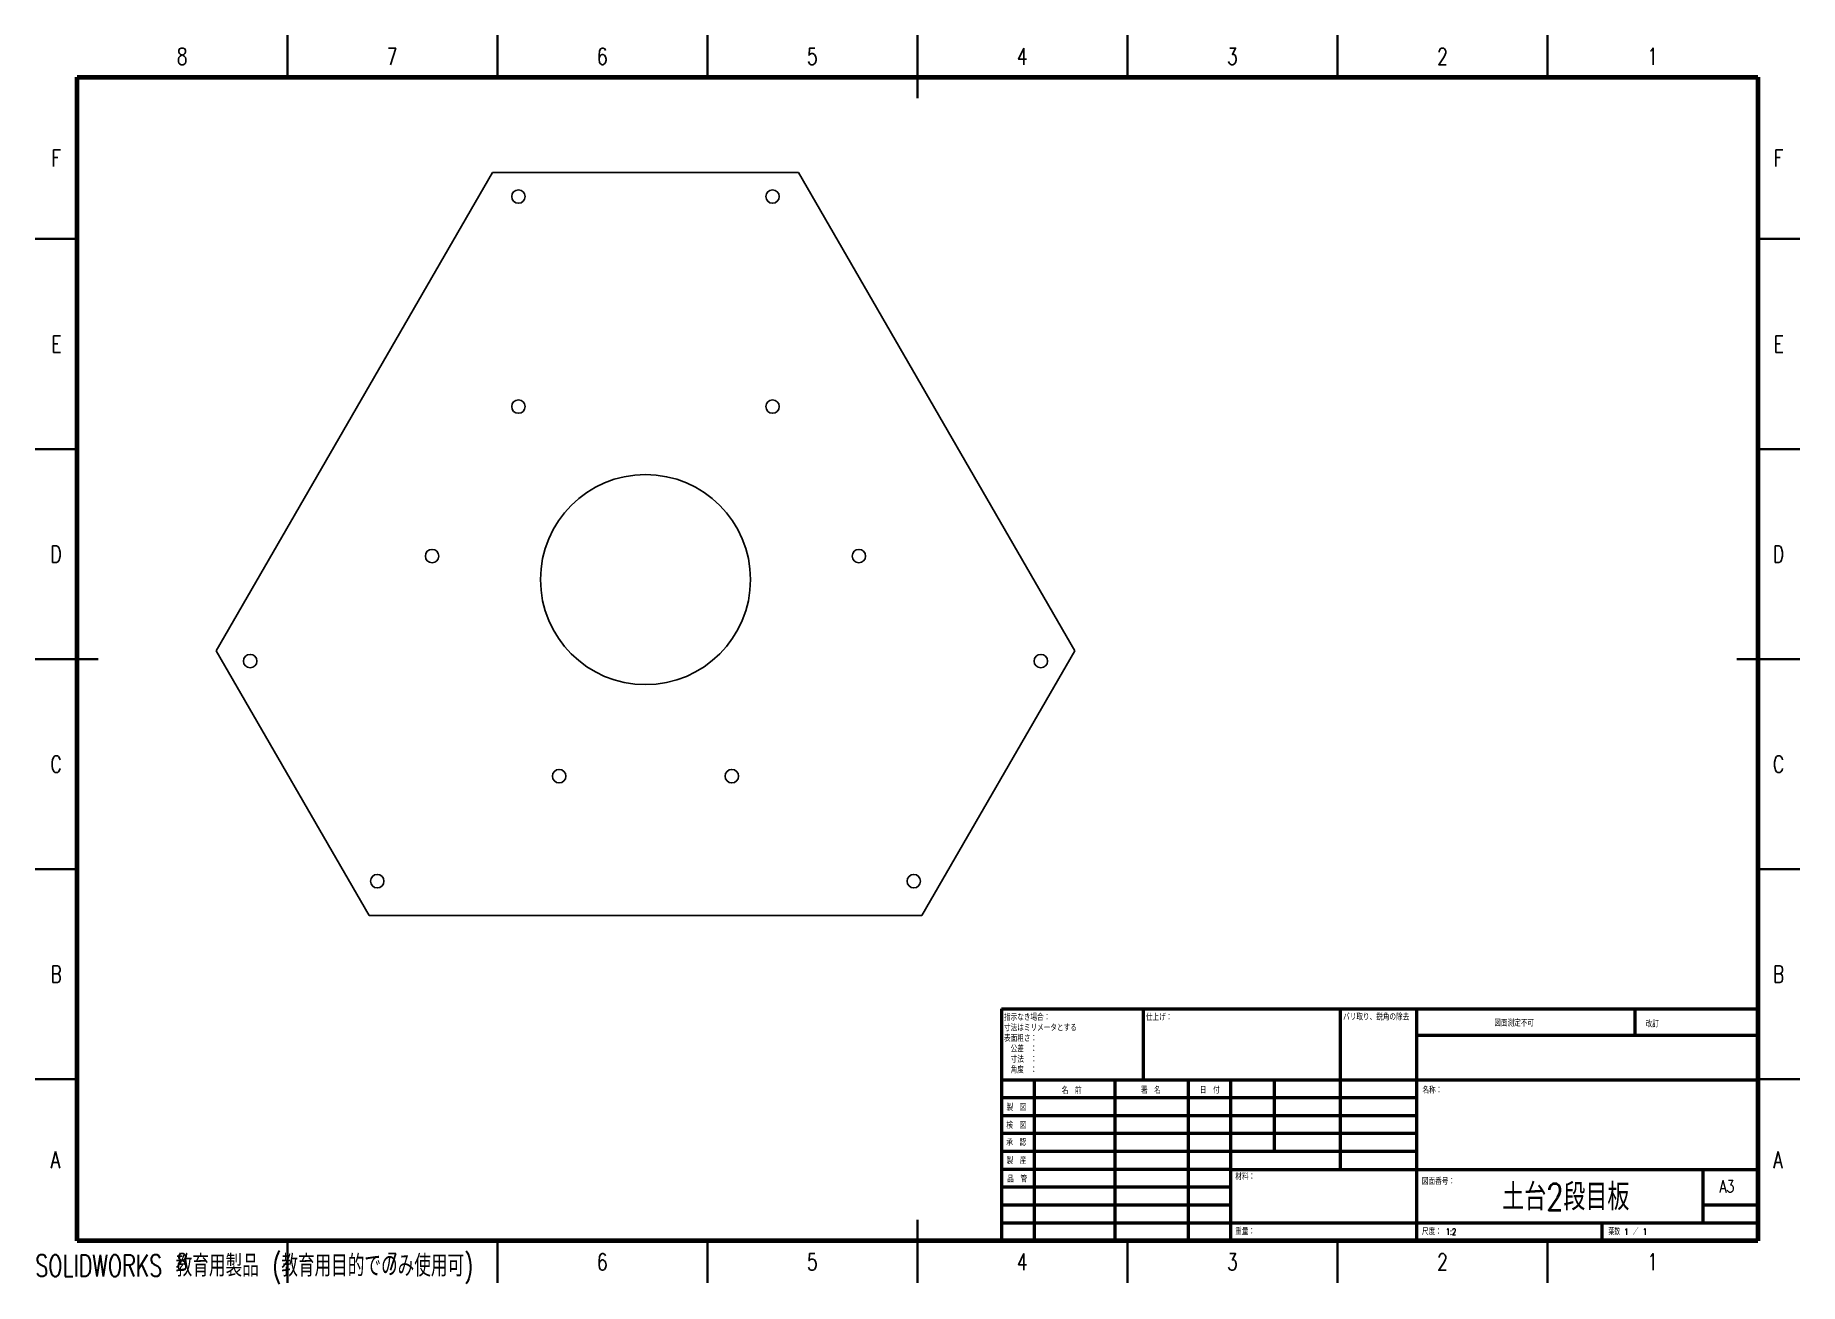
# Model space of a CAD drawing. Header units: millimetres. Extents: x 0 to 420, y 0 to 297.
import ezdxf

# ---------------------------------------------------------------- set-up
doc = ezdxf.new("R2010")
doc.units = ezdxf.units.MM
doc.styles.add('SLDTEXTSTYLE0', font='TXT', dxfattribs={"width": 0.75, "bigfont": 'bigfont'})
doc.styles.add('SLDTEXTSTYLE1', font='TXT', dxfattribs={"width": 0.65625, "bigfont": 'bigfont'})
doc.styles.add('SLDTEXTSTYLE2', font='TXT', dxfattribs={"width": 0.7, "bigfont": 'bigfont'})

# ---------------------------------------------------------------- blocks, each defined once
blk = doc.blocks.new('SW_NOTE_0')
at = {"color": 0, "linetype": 'Continuous', "lineweight": 0, "char_height": 1.5, "attachment_point": 1, "style": 'SLDTEXTSTYLE0'}
for s, insert in [('指示なき場合：', (0, 1.93)), ('表面粗さ：', (0, -3.07)), ('寸法はミリメータとする\u3000', (0, -0.57)), ('\u3000公差\u3000：', (0, -5.57)), ('\u3000寸法\u3000：', (0, -8.07)), ('\u3000角度\u3000：', (0, -10.57))]:
    blk.add_mtext(s, dxfattribs=dict(at, insert=insert))

msp = doc.modelspace()

# ---------------------------------------------------------------- linework, layer by layer
at = {"color": 7, "linetype": 'Continuous', "lineweight": 35}
for p, q in [((60, 287), (60, 297)), ((110, 287), (110, 297)), ((160, 287), (160, 297)), ((210, 297), (210, 282)), ((210, 287), (210, 297)), ((260, 287), (260, 297)), ((310, 287), (310, 297)), ((360, 287), (360, 297)), ((10, 248.5), (0, 248.5)), ((410, 248.5), (420, 248.5)), ((10, 198.5), (0, 198.5)), ((410, 198.5), (420, 198.5)), ((0, 148.5), (15, 148.5)), ((10, 148.5), (0, 148.5)), ((420, 148.5), (405, 148.5)), ((410, 148.5), (420, 148.5)), ((10, 98.5), (0, 98.5)), ((410, 98.5), (420, 98.5)), ((10, 48.5), (0, 48.5)), ((410, 48.5), (420, 48.5)), ((210, 0), (210, 15)), ((60, 10), (60, 0)), ((110, 10), (110, 0)), ((160, 10), (160, 0)), ((210, 10), (210, 0)), ((260, 10), (260, 0)), ((310, 10), (310, 0)), ((360, 10), (360, 0))]:
    msp.add_line(p, q, dxfattribs=at)
at = {"color": 7, "linetype": 'Continuous', "lineweight": 70}
for p, q in [((10, 10), (10, 287)), ((10, 287), (410, 287)), ((410, 287), (410, 10)), ((410, 10), (10, 10))]:
    msp.add_line(p, q, dxfattribs=at)
at = {"color": 7, "linetype": 'Continuous', "lineweight": 25}
for p, q in [((108.85, 264.36), (43.09, 150.45)), ((181.65, 264.36), (108.85, 264.36)), ((247.42, 150.45), (181.65, 264.36)), ((43.09, 150.45), (79.49, 87.41)), ((211.02, 87.41), (247.42, 150.45)), ((79.49, 87.41), (211.02, 87.41))]:
    msp.add_line(p, q, dxfattribs=at)
at = {"color": 7, "linetype": 'Continuous', "lineweight": 50}
for p, q in [((230, 65.25), (410, 65.25)), ((230, 65.25), (230, 10)), ((263.8, 48.25), (263.8, 65.25)), ((310.6, 65.25), (310.6, 27)), ((328.8, 65.25), (328.8, 10)), ((380.8, 58.88), (380.8, 65.25)), ((410, 58.88), (328.8, 58.88)), ((410, 48.25), (230, 48.25)), ((237.8, 48.25), (237.8, 10)), ((256.99, 48.25), (256.99, 10)), ((274.4, 48.25), (274.4, 10)), ((284.6, 10), (284.6, 48.25)), ((295, 31.25), (295, 48.25)), ((328.8, 44), (230, 44)), ((328.8, 39.75), (230, 39.75)), ((328.8, 35.5), (230, 35.5)), ((328.8, 31.25), (230, 31.25)), ((284.6, 27), (230, 27)), ((284.6, 27), (410, 27)), ((397, 14.25), (397, 27)), ((284.6, 22.75), (230, 22.75)), ((284.6, 18.5), (230, 18.5)), ((410, 18.5), (397, 18.5)), ((230, 14.25), (410, 14.25)), ((373, 10), (373, 14.25))]:
    msp.add_line(p, q, dxfattribs=at)
at = {"color": 7, "linetype": 'Continuous', "lineweight": 25}
for centre, radius in [((115, 258.6), 1.6), ((175.5, 258.6), 1.6), ((115, 208.6), 1.6), ((175.5, 208.6), 1.6), ((145.25, 167.41), 25), ((94.45, 173.01), 1.6), ((196.05, 173.01), 1.6), ((51.15, 148.01), 1.6), ((239.36, 148.01), 1.6), ((124.7, 120.61), 1.6), ((165.8, 120.61), 1.6), ((81.4, 95.61), 1.6), ((209.11, 95.61), 1.6)]:
    msp.add_circle(centre, radius, dxfattribs=at)

# ---------------------------------------------------------------- block references
at = {"color": 7, "linetype": 'Continuous', "lineweight": 0}
msp.add_blockref('SW_NOTE_0', (230.59, 61.99), dxfattribs=at)

# ---------------------------------------------------------------- texts
for s, insert, char_height, attachment_point, style in [('8', (34.96, 293.95), 3.97, 2, 'SLDTEXTSTYLE0'), ('7', (84.96, 293.95), 3.97, 2, 'SLDTEXTSTYLE0'), ('6', (134.96, 293.95), 3.97, 2, 'SLDTEXTSTYLE0'), ('5', (184.96, 293.95), 3.97, 2, 'SLDTEXTSTYLE0'), ('4', (234.96, 293.95), 3.97, 2, 'SLDTEXTSTYLE0'), ('3', (284.96, 293.95), 3.97, 2, 'SLDTEXTSTYLE0'), ('2', (334.96, 293.95), 3.97, 2, 'SLDTEXTSTYLE0'), ('1', (384.96, 293.95), 3.97, 2, 'SLDTEXTSTYLE0'), ('F', (4.96, 269.76), 3.97, 2, 'SLDTEXTSTYLE0'), ('F', (414.96, 269.76), 3.97, 2, 'SLDTEXTSTYLE0'), ('E', (5.01, 225.45), 3.97, 2, 'SLDTEXTSTYLE0'), ('E', (415.01, 225.45), 3.97, 2, 'SLDTEXTSTYLE0'), ('D', (4.95, 175.45), 3.97, 2, 'SLDTEXTSTYLE0'), ('D', (414.95, 175.45), 3.97, 2, 'SLDTEXTSTYLE0'), ('C', (4.96, 125.45), 3.97, 2, 'SLDTEXTSTYLE0'), ('C', (414.96, 125.45), 3.97, 2, 'SLDTEXTSTYLE0'), ('B', (4.97, 75.45), 3.97, 2, 'SLDTEXTSTYLE0'), ('B', (414.97, 75.45), 3.97, 2, 'SLDTEXTSTYLE0'), ('仕上げ：', (264.37, 63.92), 1.5, 1, 'SLDTEXTSTYLE0'), ('バリ取り、鋭角の除去', (311.31, 64), 1.5, 1, 'SLDTEXTSTYLE0'), ('図面測定不可', (347.29, 62.53), 1.5, 1, 'SLDTEXTSTYLE0'), ('改訂', (383.33, 62.33), 1.5, 1, 'SLDTEXTSTYLE0'), ('名\u3000前', (244.32, 46.5), 1.5, 1, 'SLDTEXTSTYLE0'), ('\u3000\u3000署\u3000名', (260.03, 46.56), 1.5, 1, 'SLDTEXTSTYLE0'), ('日\u3000付', (277.21, 46.58), 1.5, 1, 'SLDTEXTSTYLE0'), ('名称：', (330.2, 46.58), 1.5, 1, 'SLDTEXTSTYLE0'), ('製\u3000図', (231.19, 42.49), 1.5, 1, 'SLDTEXTSTYLE0'), ('検\u3000図', (231.16, 38.22), 1.5, 1, 'SLDTEXTSTYLE0'), ('承\u3000認', (231.15, 34.13), 1.5, 1, 'SLDTEXTSTYLE0'), ('A', (4.84, 31.26), 3.97, 2, 'SLDTEXTSTYLE0'), ('製\u3000産', (231.2, 29.8), 1.5, 1, 'SLDTEXTSTYLE0'), ('A', (414.84, 31.26), 3.97, 2, 'SLDTEXTSTYLE0'), ('品\u3000管', (231.34, 25.41), 1.5, 1, 'SLDTEXTSTYLE0'), ('材料：', (285.65, 25.99), 1.5, 1, 'SLDTEXTSTYLE0'), ('図面番号：', (330.07, 24.87), 1.5, 1, 'SLDTEXTSTYLE0'), ('土台2段目板', (364.32, 23.61), 6.35, 2, 'SLDTEXTSTYLE0'), ('A3', (400.87, 24.41), 2.91, 1, 'SLDTEXTSTYLE0'), ('重量：', (285.62, 12.95), 1.499, 1, 'SLDTEXTSTYLE0'), ('尺度： 1:2', (330.07, 12.9), 1.5, 1, 'SLDTEXTSTYLE0'), ('葉数 1 ／ 1', (374.48, 12.9), 1.5, 1, 'SLDTEXTSTYLE1'), ('8', (34.96, 6.95), 3.97, 2, 'SLDTEXTSTYLE0'), ('7', (84.96, 6.95), 3.97, 2, 'SLDTEXTSTYLE0'), ('6', (134.96, 6.95), 3.97, 2, 'SLDTEXTSTYLE0'), ('5', (184.96, 6.95), 3.97, 2, 'SLDTEXTSTYLE0'), ('4', (234.96, 6.95), 3.97, 2, 'SLDTEXTSTYLE0'), ('3', (284.96, 6.95), 3.97, 2, 'SLDTEXTSTYLE0'), ('2', (334.96, 6.95), 3.97, 2, 'SLDTEXTSTYLE0'), ('1', (384.96, 6.95), 3.97, 2, 'SLDTEXTSTYLE0')]:
    msp.add_mtext(s, dxfattribs=dict(at, insert=insert, char_height=char_height, attachment_point=attachment_point, style=style))
at = {"color": 7, "linetype": 'Continuous', "insert": (0, 6.62), "char_height": 5.1381, "attachment_point": 1, "style": 'SLDTEXTSTYLE2'}
msp.add_mtext('SOLIDWORKS 教育用製品 (教育用目的でのみ使用可)', dxfattribs=at)

doc.saveas('drawing.dxf')
